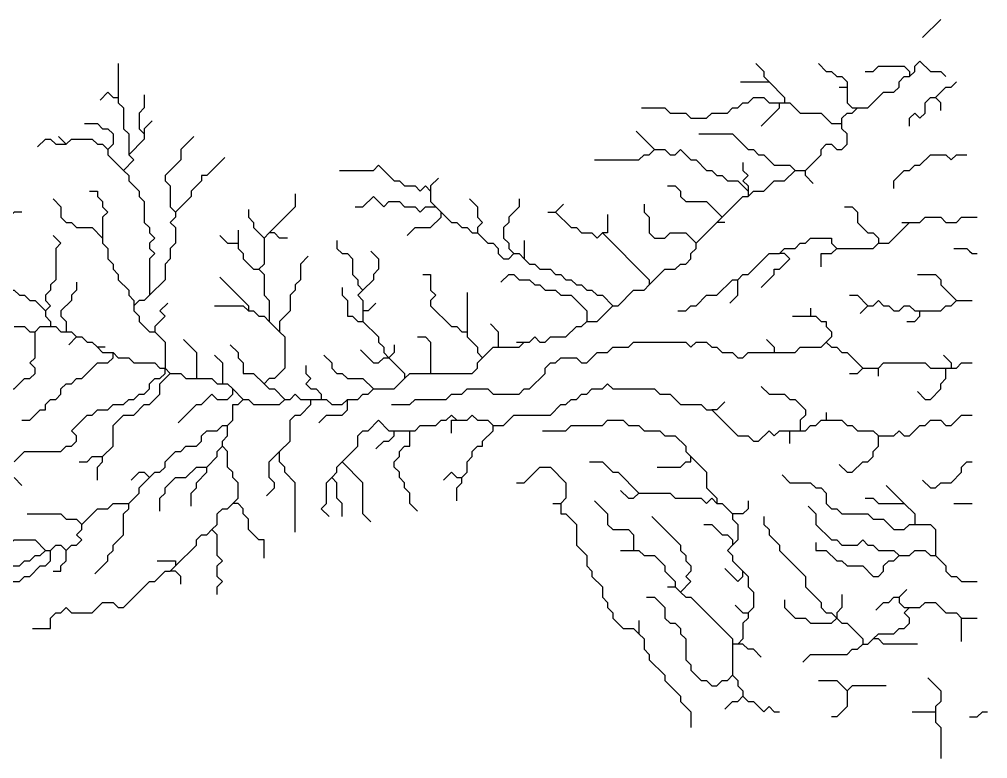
# Model space of a CAD drawing. Header units: inches. Extents: x 75.53 to 79.88, y 10.17 to 13.53.
# Drawn here: x 78.329 to 79.879, y 10.271 to 11.454 of the extents above; entities that cross this region are included whole.
import ezdxf

# ---------------------------------------------------------------- set-up
doc = ezdxf.new("R2010")
doc.units = ezdxf.units.IN
doc.header["$MEASUREMENT"] = 0
doc.layers.add('riv_cauvery', color=7, linetype='Continuous', lineweight=30, true_color=0x00ab36)

msp = doc.modelspace()

# ---------------------------------------------------------------- linework, layer by layer
at = {"layer": 'riv_cauvery'}
for p, q in [((79.775, 11.425), (79.8042, 11.4542)), ((78.4875, 11.3833), (78.4875, 11.3292)), ((79.4833, 11.3542), (79.5292, 11.3542)), ((79.6417, 11.3458), (79.6542, 11.3458)), ((79.5458, 11.3208), (79.5542, 11.3208)), ((79.3167, 11.275), (79.3458, 11.2458)), ((78.3917, 11.2667), (78.4042, 11.2542)), ((79.5708, 11.2125), (79.5875, 11.2125)), ((79.4958, 11.1792), (79.4958, 11.1708)), ((78.9958, 11.1542), (79.0042, 11.1458)), ((79.175, 11.1458), (79.1875, 11.1458)), ((79.2, 11.1583), (79.1875, 11.1458)), ((79.4125, 11.0958), (79.4458, 11.1292)), ((79.4458, 11.1292), (79.4542, 11.1375)), ((79.4583, 11.1292), (79.4458, 11.1292)), ((79.7417, 11.1292), (79.7542, 11.1292)), ((78.6792, 11.1167), (78.6792, 11.0958)), ((78.7292, 11.1125), (78.7208, 11.1042)), ((79.1375, 11.1), (79.1375, 11.0708)), ((79.0458, 11.0167), (79.0458, 10.9542)), ((79.5958, 10.9917), (79.5958, 10.9792)), ((79.675, 10.9833), (79.6875, 10.9958)), ((79.8292, 11.0042), (79.8542, 11.0042)), ((78.8792, 10.9875), (78.8792, 10.9708)), ((79.5667, 10.9792), (79.5958, 10.9792)), ((78.7292, 10.9708), (78.7458, 10.9542)), ((78.4083, 10.9333), (78.4208, 10.9458)), ((78.4667, 10.9292), (78.4542, 10.9292)), ((79.125, 10.9375), (79.1375, 10.9375)), ((78.5625, 10.8958), (78.5708, 10.8875)), ((79.6792, 10.8958), (79.7042, 10.8958)), ((79.7042, 10.8833), (79.7042, 10.8958)), ((79.8125, 10.8958), (79.8208, 10.8958)), ((78.6708, 10.8625), (78.6875, 10.8458)), ((78.7958, 10.8458), (78.8125, 10.8458)), ((79.6208, 10.825), (79.6208, 10.8125)), ((78.9292, 10.7958), (78.9542, 10.7958)), ((79.5625, 10.7958), (79.5792, 10.7958)), ((79.5625, 10.775), (79.5625, 10.7958)), ((79.7167, 10.7083), (79.7458, 10.6792)), ((79.1833, 10.6792), (79.1958, 10.6792)), ((79.825, 10.6792), (79.8542, 10.6792)), ((78.3708, 10.6042), (78.3792, 10.6042)), ((79.2917, 10.6042), (79.3125, 10.6042)), ((78.5708, 10.5708), (78.5792, 10.5792)), ((79.3667, 10.5458), (79.3792, 10.5458)), ((79.3792, 10.5458), (79.3875, 10.5375)), ((79.75, 10.5417), (79.7375, 10.5292)), ((79.8375, 10.4958), (79.8625, 10.4958)), ((79.8375, 10.4583), (79.8375, 10.4958)), ((79.3208, 10.4917), (79.3208, 10.4708)), ((79.4792, 10.4542), (79.4708, 10.4542)), ((79.4708, 10.4542), (79.4708, 10.4042)), ((79.7583, 10.3458), (79.7958, 10.3458))]:
    msp.add_line(p, q, dxfattribs=at)
for points in [[(79.5083, 11.3833), (79.5208, 11.3708), (79.5208, 11.3625), (79.5292, 11.3542)], [(79.6083, 11.3833), (79.6208, 11.3708), (79.6292, 11.3708), (79.6375, 11.3625), (79.6458, 11.3625), (79.6542, 11.3542), (79.6542, 11.3458)], [(79.6833, 11.3708), (79.6958, 11.3708), (79.7042, 11.3792), (79.7458, 11.3792), (79.7542, 11.3708), (79.7542, 11.3625)], [(79.7542, 11.3625), (79.7625, 11.3708), (79.7625, 11.3792), (79.7708, 11.3875), (79.7875, 11.3708), (79.8042, 11.3708), (79.8125, 11.3625)], [(79.6708, 11.3125), (79.6875, 11.3125), (79.7125, 11.3375), (79.7292, 11.3375), (79.7375, 11.3458), (79.7375, 11.3542), (79.7458, 11.3625), (79.7542, 11.3625)], [(79.5292, 11.3542), (79.5542, 11.3292), (79.5542, 11.3208)], [(79.7958, 11.3292), (79.8125, 11.3458), (79.8208, 11.3458), (79.8292, 11.3542)], [(78.4583, 11.325), (78.4708, 11.3375), (78.4792, 11.3292), (78.4875, 11.3292)], [(78.5292, 11.3333), (78.5292, 11.3125), (78.5208, 11.3042), (78.5208, 11.2792), (78.5292, 11.2708)], [(79.6542, 11.3458), (79.6542, 11.3208), (79.6625, 11.3125), (79.6708, 11.3125)], [(78.4875, 11.3292), (78.4875, 11.3208), (78.4958, 11.3125), (78.4958, 11.2792), (78.5042, 11.2708), (78.5042, 11.2375)], [(79.325, 11.3125), (79.3625, 11.3125), (79.3708, 11.3042), (79.3958, 11.3042), (79.4042, 11.2958), (79.4292, 11.2958), (79.4375, 11.3042), (79.4625, 11.3042), (79.4708, 11.3125), (79.4792, 11.3125), (79.4875, 11.3208), (79.4958, 11.3208), (79.5042, 11.3292), (79.5208, 11.3292), (79.5292, 11.3208), (79.5458, 11.3208)], [(79.5167, 11.2833), (79.5458, 11.3125), (79.5458, 11.3208)], [(79.5542, 11.3208), (79.5625, 11.3208), (79.5792, 11.3042), (79.6125, 11.3042), (79.6292, 11.2875), (79.6458, 11.2875)], [(79.7542, 11.2833), (79.7542, 11.2958), (79.7625, 11.3042), (79.7708, 11.2958), (79.7792, 11.3042), (79.7792, 11.3208), (79.7875, 11.3292), (79.7958, 11.3292)], [(79.8042, 11.3083), (79.8042, 11.3208), (79.7958, 11.3292)], [(79.6458, 11.2875), (79.6458, 11.2958), (79.6542, 11.3042), (79.6625, 11.3042), (79.6708, 11.3125)], [(78.4333, 11.2875), (78.4542, 11.2875), (78.4625, 11.2792), (78.4708, 11.2792), (78.4792, 11.2708), (78.4792, 11.2542), (78.4708, 11.2458)], [(78.5417, 11.2917), (78.5292, 11.2792), (78.5292, 11.2708)], [(79.5875, 11.2125), (79.6125, 11.2375), (79.6125, 11.2458), (79.6208, 11.2542), (79.6292, 11.2542), (79.6375, 11.2458), (79.6458, 11.2458), (79.6542, 11.2542), (79.6542, 11.2708), (79.6458, 11.2792), (79.6458, 11.2875)], [(78.5292, 11.2708), (78.5292, 11.2625), (78.5042, 11.2375)], [(79.4167, 11.2708), (79.4708, 11.2708), (79.4958, 11.2458), (79.5042, 11.2458), (79.5125, 11.2375), (79.5208, 11.2375), (79.5375, 11.2208), (79.5625, 11.2208), (79.5708, 11.2125)], [(78.3583, 11.25), (78.3708, 11.2625), (78.3792, 11.2625), (78.3875, 11.2542), (78.4042, 11.2542)], [(78.4042, 11.2542), (78.4125, 11.2625), (78.4458, 11.2625), (78.4542, 11.2542), (78.4625, 11.2542), (78.4708, 11.2458)], [(78.6083, 11.2667), (78.5875, 11.2458), (78.5875, 11.2292), (78.5625, 11.2042), (78.5625, 11.1958), (78.5708, 11.1875), (78.5708, 11.1542), (78.5792, 11.1458)], [(78.4708, 11.2458), (78.4708, 11.2375), (78.4958, 11.2125)], [(78.5042, 11.2375), (78.5125, 11.2292), (78.4958, 11.2125)], [(79.25, 11.2292), (79.3208, 11.2292), (79.3292, 11.2375), (79.3375, 11.2375), (79.3458, 11.2458)], [(79.3458, 11.2458), (79.3625, 11.2458), (79.3708, 11.2375), (79.3792, 11.2375), (79.3875, 11.2458), (79.4042, 11.2292), (79.4125, 11.2292), (79.4292, 11.2125), (79.4375, 11.2125), (79.4458, 11.2042), (79.4542, 11.2042), (79.4625, 11.1958), (79.4792, 11.1958), (79.4958, 11.1792)], [(79.7292, 11.1833), (79.7292, 11.1958), (79.7458, 11.2125), (79.7542, 11.2125), (79.7625, 11.2208), (79.7708, 11.2208), (79.7875, 11.2375), (79.8125, 11.2375), (79.8208, 11.2292), (79.8292, 11.2375), (79.8458, 11.2375)], [(78.6583, 11.2333), (78.6292, 11.2042), (78.6208, 11.2042), (78.6208, 11.1958), (78.6042, 11.1792), (78.6042, 11.1708), (78.5792, 11.1458)], [(79.4875, 11.225), (79.4875, 11.2125), (79.4958, 11.2042), (79.4875, 11.1958), (79.4958, 11.1875), (79.4958, 11.1792)], [(78.4958, 11.2125), (78.5042, 11.2042), (78.5042, 11.1958), (78.5208, 11.1792), (78.5208, 11.1708), (78.5292, 11.1625), (78.5292, 11.1292), (78.5375, 11.1208), (78.5375, 11.1125), (78.5458, 11.1042), (78.5375, 11.0958), (78.5375, 11.0875), (78.5458, 11.0792), (78.5375, 11.0708), (78.5375, 11.0125)], [(78.8417, 11.2125), (78.8958, 11.2125), (78.9042, 11.2208), (78.9292, 11.1958), (78.9375, 11.1958), (78.9458, 11.1875), (78.9625, 11.1875), (78.9708, 11.1792), (78.9792, 11.1875), (78.9875, 11.1792)], [(79.4958, 11.1708), (79.5042, 11.1792), (79.5208, 11.1792), (79.5375, 11.1958), (79.5542, 11.1958), (79.5708, 11.2125)], [(79.6, 11.1917), (79.5875, 11.2042), (79.5875, 11.2125)], [(79, 11.2), (78.9875, 11.1875), (78.9875, 11.1792)], [(78.4417, 11.1792), (78.4542, 11.1792), (78.4542, 11.1708), (78.4625, 11.1625), (78.4625, 11.1542), (78.4708, 11.1458), (78.4625, 11.1375), (78.4625, 11.1042)], [(78.9875, 11.1792), (78.9875, 11.1625), (78.9958, 11.1542)], [(79.3667, 11.1875), (79.3792, 11.1875), (79.3875, 11.1792), (79.3875, 11.1708), (79.3958, 11.1625), (79.4292, 11.1625), (79.4542, 11.1375)], [(78.3833, 11.1667), (78.3958, 11.1542), (78.3958, 11.1375), (78.4042, 11.1292), (78.4125, 11.1292), (78.4208, 11.1208), (78.4458, 11.1208), (78.4625, 11.1042)], [(78.7708, 11.175), (78.7708, 11.1542), (78.7292, 11.1125)], [(78.8667, 11.1542), (78.8792, 11.1542), (78.8958, 11.1708), (78.9125, 11.1542), (78.9208, 11.1625), (78.9375, 11.1625), (78.9458, 11.1542), (78.9625, 11.1542), (78.9708, 11.1458), (78.9792, 11.1542), (78.9958, 11.1542)], [(79.05, 11.1667), (79.0625, 11.1542), (79.0625, 11.1375), (79.0708, 11.1292), (79.0625, 11.1208), (79.0625, 11.1125)], [(79.1292, 11.1667), (79.1292, 11.1542), (79.1125, 11.1375), (79.1125, 11.1292), (79.1042, 11.1208), (79.1042, 11.1042), (79.1125, 11.0958), (79.1125, 11.0875), (79.1208, 11.0792)], [(79.4542, 11.1375), (79.4875, 11.1708), (79.4958, 11.1708)], [(78.3333, 11.1458), (78.3208, 11.1458), (78.3125, 11.1375), (78.3042, 11.1375), (78.2958, 11.1458)], [(78.5792, 11.1458), (78.5792, 11.1375), (78.5708, 11.1292), (78.5792, 11.1208), (78.5792, 11.0958), (78.5708, 11.0875), (78.5708, 11.0708), (78.5625, 11.0625), (78.5625, 11.0375), (78.5375, 11.0125)], [(78.6958, 11.15), (78.6958, 11.1375), (78.7042, 11.1292), (78.7042, 11.1208), (78.7208, 11.1042)], [(78.95, 11.1083), (78.9625, 11.1208), (78.9875, 11.1208), (79.0042, 11.1375), (79.0042, 11.1458)], [(79.0042, 11.1458), (79.0208, 11.1292), (79.0292, 11.1292), (79.0375, 11.1208), (79.0458, 11.1208), (79.0542, 11.1125), (79.0625, 11.1125)], [(79.1875, 11.1458), (79.2125, 11.1208), (79.2208, 11.1208), (79.2292, 11.1125), (79.2458, 11.1125), (79.2542, 11.1042), (79.2625, 11.1125)], [(79.3292, 11.1583), (79.3292, 11.1458), (79.3375, 11.1375), (79.3375, 11.1125), (79.3458, 11.1042), (79.3625, 11.1042), (79.3708, 11.1125), (79.3958, 11.1125), (79.4125, 11.0958)], [(79.65, 11.1542), (79.6625, 11.1542), (79.6708, 11.1458), (79.6708, 11.1292), (79.6875, 11.1125), (79.6958, 11.1125), (79.7042, 11.1042), (79.7042, 11.0958)], [(79.2708, 11.1417), (79.2708, 11.1125), (79.2625, 11.1125)], [(79.7042, 11.0958), (79.7208, 11.0958), (79.7542, 11.1292)], [(79.7542, 11.1292), (79.7708, 11.1292), (79.7792, 11.1375), (79.8042, 11.1375), (79.8125, 11.1292), (79.8292, 11.1292), (79.8375, 11.1375), (79.8625, 11.1375)], [(78.3833, 11.1083), (78.3958, 11.0958), (78.3875, 11.0875), (78.3875, 11.0375), (78.3792, 11.0292), (78.3792, 11.0208), (78.3708, 11.0125), (78.3708, 11.0042), (78.3792, 10.9958), (78.3708, 10.9875)], [(78.4625, 11.1042), (78.4625, 11.0958), (78.4708, 11.0875), (78.4708, 11.0708), (78.4792, 11.0625), (78.4792, 11.0542), (78.4875, 11.0458), (78.4875, 11.0375), (78.5042, 11.0208), (78.5042, 11.0125), (78.5125, 11.0042), (78.5125, 10.9958)], [(78.65, 11.1083), (78.6625, 11.0958), (78.6792, 11.0958)], [(78.7208, 11.1042), (78.7208, 11.0625), (78.7125, 11.0542)], [(78.7583, 11.1042), (78.7458, 11.1042), (78.7375, 11.1125), (78.7292, 11.1125)], [(78.8375, 11.1), (78.8375, 11.0875), (78.8458, 11.0792), (78.8542, 11.0792), (78.8625, 11.0708), (78.8625, 11.0458), (78.8708, 11.0375), (78.8708, 11.0292), (78.8792, 11.0208)], [(79.0625, 11.1125), (79.0792, 11.0958), (79.0875, 11.0958), (79.0958, 11.0875), (79.0958, 11.0792), (79.1042, 11.0708), (79.1125, 11.0708), (79.1208, 11.0792)], [(79.2625, 11.1125), (79.3375, 11.0375), (79.3375, 11.0292)], [(79.5458, 11.0792), (79.5542, 11.0875), (79.5708, 11.0875), (79.5792, 11.0958), (79.5875, 11.0958), (79.5958, 11.1042), (79.6292, 11.1042), (79.6292, 11.0958), (79.6375, 11.0875)], [(78.6792, 11.0958), (78.6792, 11.0875), (78.6875, 11.0792), (78.6875, 11.0708), (78.7042, 11.0542), (78.7125, 11.0542)], [(78.8917, 11.0833), (78.9042, 11.0708), (78.9042, 11.0542), (78.8958, 11.0458), (78.8958, 11.0375), (78.8792, 11.0208)], [(79.3375, 11.0292), (79.3625, 11.0542), (79.3792, 11.0542), (79.3875, 11.0625), (79.3958, 11.0625), (79.4042, 11.0708), (79.4042, 11.0792), (79.4125, 11.0875), (79.4125, 11.0958)], [(79.6125, 11.0583), (79.6125, 11.0792), (79.6292, 11.0792), (79.6375, 11.0875)], [(79.6375, 11.0875), (79.6958, 11.0875), (79.7042, 11.0958)], [(79.825, 11.0875), (79.8458, 11.0875), (79.85, 11.0833), (79.8542, 11.0792), (79.8625, 11.0792)], [(78.7917, 11.075), (78.7792, 11.0625), (78.7792, 11.0375), (78.7708, 11.0292), (78.7708, 11.0208), (78.7625, 11.0125), (78.7625, 10.9875), (78.7458, 10.9708), (78.7458, 10.9542)], [(79.1208, 11.0792), (79.1292, 11.0792), (79.1375, 11.0708)], [(79.1375, 11.0708), (79.1458, 11.0625), (79.1542, 11.0625), (79.1625, 11.0542), (79.1792, 11.0542), (79.1875, 11.0458), (79.1958, 11.0458), (79.2042, 11.0375), (79.2125, 11.0375), (79.2208, 11.0292), (79.2292, 11.0292), (79.2375, 11.0208), (79.2458, 11.0208), (79.2542, 11.0125), (79.2625, 11.0125), (79.2792, 10.9958)], [(79.4792, 11.0375), (79.4875, 11.0458), (79.4958, 11.0458), (79.5292, 11.0792), (79.5458, 11.0792)], [(79.5167, 11.025), (79.5375, 11.0458), (79.5375, 11.0542), (79.5458, 11.0542), (79.5625, 11.0708), (79.5542, 11.0792), (79.5458, 11.0792)], [(78.7125, 11.0542), (78.7208, 11.0458), (78.7208, 11.0125), (78.7292, 11.0042), (78.7292, 10.9708)], [(78.65, 11.0417), (78.6958, 10.9958), (78.6958, 10.9875)], [(78.975, 11.0458), (78.9875, 11.0458), (78.9875, 11.0208), (78.9958, 11.0125), (78.9875, 11.0042), (78.9875, 10.9958), (79.0208, 10.9625), (79.0292, 10.9625), (79.0375, 10.9542), (79.0458, 10.9542)], [(79.1, 11.0333), (79.1125, 11.0458), (79.1208, 11.0458), (79.1292, 11.0375), (79.1458, 11.0375), (79.1542, 11.0292), (79.1625, 11.0292), (79.1708, 11.0208), (79.1875, 11.0208), (79.1958, 11.0125), (79.2125, 11.0125), (79.2375, 10.9875), (79.2375, 10.9708)], [(79.3833, 10.9875), (79.3958, 10.9875), (79.4042, 10.9958), (79.4125, 10.9958), (79.4292, 11.0125), (79.4458, 11.0125), (79.4708, 11.0375), (79.4792, 11.0375)], [(79.4667, 11), (79.4792, 11.0125), (79.4792, 11.0375)], [(79.7667, 11.0458), (79.7958, 11.0458), (79.8042, 11.0375), (79.8042, 11.0292), (79.8292, 11.0042)], [(78.3083, 11.0208), (78.3208, 11.0208), (78.3292, 11.0125), (78.3375, 11.0125), (78.3458, 11.0042), (78.3542, 11.0042), (78.3708, 10.9875)], [(78.4208, 11.0333), (78.4208, 11.0208), (78.4125, 11.0125), (78.4125, 11.0042), (78.3958, 10.9875), (78.3958, 10.9792), (78.4042, 10.9708), (78.4042, 10.9542)], [(78.8458, 11.025), (78.8458, 11.0125), (78.8542, 11.0042), (78.8542, 10.9792), (78.8625, 10.9792), (78.8708, 10.9708), (78.8792, 10.9708)], [(78.8792, 11.0208), (78.8708, 11.0125), (78.8792, 11.0042), (78.8792, 10.9875)], [(79.2792, 10.9958), (79.2875, 10.9958), (79.3125, 11.0208), (79.3292, 11.0208), (79.3375, 11.0292)], [(78.5375, 11.0125), (78.5292, 11.0042), (78.5208, 11.0042), (78.5125, 10.9958)], [(79.6583, 11.0125), (79.6708, 11.0125), (79.6875, 10.9958)], [(78.5125, 10.9958), (78.5125, 10.9875), (78.5208, 10.9792), (78.5208, 10.9708), (78.5375, 10.9542), (78.5458, 10.9542)], [(78.5667, 11), (78.5542, 10.9875), (78.5625, 10.9792), (78.5458, 10.9625), (78.5458, 10.9542)], [(78.6417, 10.9958), (78.6875, 10.9958), (78.6958, 10.9875)], [(78.9, 11), (78.8875, 10.9875), (78.8792, 10.9875)], [(79.2375, 10.9708), (79.2542, 10.9708), (79.2792, 10.9958)], [(79.6875, 10.9958), (79.6958, 10.9958), (79.7042, 11.0042), (79.7125, 10.9958), (79.7208, 10.9958), (79.7292, 10.9875), (79.7375, 10.9875), (79.7458, 10.9958), (79.7542, 10.9958), (79.7625, 10.9875), (79.7708, 10.9875)], [(79.7708, 10.9875), (79.8042, 10.9875), (79.8125, 10.9958), (79.8208, 10.9958), (79.8292, 11.0042)], [(78.3708, 10.9875), (78.3708, 10.9792), (78.3792, 10.9708), (78.3792, 10.9625)], [(78.6958, 10.9875), (78.7042, 10.9875), (78.7125, 10.9792), (78.7208, 10.9792), (78.7292, 10.9708)], [(79.5958, 10.9792), (79.6042, 10.9792), (79.6125, 10.9708), (79.6208, 10.9708), (79.6208, 10.9625), (79.6292, 10.9542), (79.6292, 10.9458), (79.6208, 10.9375)], [(79.75, 10.9708), (79.7625, 10.9708), (79.7708, 10.9792), (79.7708, 10.9875)], [(78.3208, 10.9625), (78.3375, 10.9625), (78.3458, 10.9542), (78.3542, 10.9542)], [(78.3542, 10.9542), (78.3625, 10.9625), (78.3792, 10.9625)], [(78.3792, 10.9625), (78.3875, 10.9625), (78.3958, 10.9542), (78.4042, 10.9542)], [(78.8792, 10.9708), (78.9042, 10.9458), (78.9042, 10.9375), (78.9125, 10.9292), (78.9125, 10.9208), (78.9208, 10.9125)], [(79.0833, 10.9667), (79.0958, 10.9542), (79.0958, 10.9292)], [(79.1375, 10.9375), (79.1458, 10.9375), (79.1542, 10.9458), (79.1625, 10.9375), (79.1708, 10.9375), (79.1792, 10.9458), (79.2042, 10.9458), (79.2208, 10.9625), (79.2292, 10.9625), (79.2375, 10.9708)], [(78.2625, 10.8292), (78.2792, 10.8292), (78.2875, 10.8208), (78.3042, 10.8375), (78.3042, 10.8542), (78.3125, 10.8625), (78.3208, 10.8625), (78.3375, 10.8792), (78.3458, 10.8792), (78.3542, 10.8875), (78.3542, 10.8958), (78.3458, 10.9042), (78.3542, 10.9125), (78.3542, 10.9542)], [(78.4042, 10.9542), (78.4125, 10.9542), (78.4208, 10.9458)], [(78.4208, 10.9458), (78.4292, 10.9458), (78.4375, 10.9375), (78.4458, 10.9375), (78.4542, 10.9292)], [(78.5458, 10.9542), (78.5625, 10.9375), (78.5625, 10.8958)], [(78.7458, 10.9542), (78.7542, 10.9458), (78.7542, 10.8958), (78.7375, 10.8792), (78.7292, 10.8792), (78.7208, 10.8708)], [(78.9667, 10.9458), (78.9792, 10.9458), (78.9875, 10.9375), (78.9875, 10.8875)], [(79.0458, 10.9542), (79.0458, 10.9458), (79.0625, 10.9292), (79.0625, 10.9208), (79.0708, 10.9125)], [(78.4542, 10.9292), (78.4625, 10.9208), (78.4792, 10.9208)], [(78.5917, 10.9417), (78.6125, 10.9208), (78.6125, 10.8792)], [(78.6667, 10.9333), (78.6792, 10.9208), (78.6792, 10.9125), (78.6875, 10.9042), (78.6875, 10.8875), (78.7042, 10.8875), (78.7208, 10.8708)], [(78.9292, 10.9333), (78.9292, 10.9208), (78.9208, 10.9125)], [(78.925, 10.8375), (78.9542, 10.8375), (78.9625, 10.8458), (79.0125, 10.8458), (79.0208, 10.8542), (79.0375, 10.8542), (79.0458, 10.8625), (79.0792, 10.8625), (79.0875, 10.8542), (79.1292, 10.8542), (79.1375, 10.8625), (79.1458, 10.8625), (79.1708, 10.8875), (79.1708, 10.8958), (79.1792, 10.9042), (79.1875, 10.9042), (79.1958, 10.9125), (79.2208, 10.9125), (79.2292, 10.9042), (79.2375, 10.9042), (79.2542, 10.9208), (79.2708, 10.9208), (79.2792, 10.9292), (79.3042, 10.9292), (79.3125, 10.9375), (79.3958, 10.9375), (79.4042, 10.9292), (79.4125, 10.9375), (79.4292, 10.9375), (79.4375, 10.9292), (79.4458, 10.9292), (79.4542, 10.9208), (79.4708, 10.9208), (79.4792, 10.9125), (79.4875, 10.9125), (79.4958, 10.9208), (79.5375, 10.9208)], [(79.0708, 10.9125), (79.0875, 10.9292), (79.0958, 10.9292)], [(79.0958, 10.9292), (79.1292, 10.9292), (79.1375, 10.9375)], [(79.525, 10.9417), (79.5375, 10.9292), (79.5375, 10.9208)], [(79.5375, 10.9208), (79.5708, 10.9208), (79.5792, 10.9292), (79.6125, 10.9292), (79.6208, 10.9375)], [(79.6208, 10.9375), (79.6292, 10.9292), (79.6375, 10.9292), (79.6458, 10.9208), (79.6542, 10.9208), (79.6792, 10.8958)], [(78.3333, 10.8125), (78.3458, 10.8125), (78.3625, 10.8292), (78.3708, 10.8292), (78.3708, 10.8375), (78.3792, 10.8458), (78.3875, 10.8458), (78.3958, 10.8542), (78.3958, 10.8625), (78.4042, 10.8708), (78.4125, 10.8708), (78.4208, 10.8792), (78.4292, 10.8792), (78.4542, 10.9042), (78.4708, 10.9042), (78.4792, 10.9125), (78.4792, 10.9208)], [(78.4792, 10.9208), (78.4875, 10.9125), (78.5042, 10.9125), (78.5125, 10.9042), (78.5458, 10.9042), (78.5542, 10.8958), (78.5625, 10.8958)], [(78.6417, 10.9167), (78.6542, 10.9042), (78.6542, 10.8708)], [(78.8167, 10.9167), (78.8292, 10.9042), (78.8292, 10.8958), (78.8375, 10.8875), (78.8458, 10.8875), (78.8542, 10.8792), (78.8792, 10.8792), (78.8958, 10.8625)], [(78.875, 10.925), (78.8958, 10.9042), (78.9042, 10.9042), (78.9125, 10.9125), (78.9208, 10.9125)], [(78.9208, 10.9125), (78.9458, 10.8875), (78.9458, 10.8792)], [(78.9875, 10.8875), (79.0542, 10.8875), (79.0625, 10.8958), (79.0625, 10.9042), (79.0708, 10.9125)], [(79.8083, 10.9167), (79.8208, 10.9042), (79.8208, 10.8958)], [(78.7875, 10.9), (78.7875, 10.8875), (78.7958, 10.8792), (78.7875, 10.8708), (78.7958, 10.8625), (78.8042, 10.8625), (78.8125, 10.8542), (78.8125, 10.8458)], [(79.7042, 10.8958), (79.7125, 10.9042), (79.7792, 10.9042), (79.7875, 10.8958), (79.8125, 10.8958)], [(79.8208, 10.8958), (79.8292, 10.8958), (79.8375, 10.9042), (79.8542, 10.9042)], [(78.3208, 10.7458), (78.3375, 10.7625), (78.3958, 10.7625), (78.4042, 10.7708), (78.4125, 10.7708), (78.4208, 10.7792), (78.4208, 10.7875), (78.4125, 10.7958), (78.4375, 10.8208), (78.4458, 10.8208), (78.4542, 10.8292), (78.4708, 10.8292), (78.4792, 10.8375), (78.4958, 10.8375), (78.5042, 10.8458), (78.5125, 10.8458), (78.5208, 10.8542), (78.5292, 10.8542), (78.5375, 10.8625), (78.5375, 10.8708), (78.5458, 10.8792), (78.5542, 10.8792), (78.5625, 10.8875), (78.5625, 10.8958)], [(78.4625, 10.7542), (78.4792, 10.7708), (78.4792, 10.8042), (78.4958, 10.8208), (78.5125, 10.8208), (78.5292, 10.8375), (78.5375, 10.8375), (78.5542, 10.8542), (78.5542, 10.8708), (78.5708, 10.8875)], [(78.5708, 10.8875), (78.5875, 10.8875), (78.5958, 10.8792), (78.6125, 10.8792)], [(78.9458, 10.8792), (78.9542, 10.8875), (78.9875, 10.8875)], [(79.6583, 10.8875), (79.6708, 10.8875), (79.6792, 10.8958)], [(79.7667, 10.8583), (79.7792, 10.8458), (79.7875, 10.8458), (79.8042, 10.8625), (79.8042, 10.8708), (79.8125, 10.8792), (79.8125, 10.8958)], [(78.6125, 10.8792), (78.6375, 10.8792), (78.6458, 10.8708), (78.6542, 10.8708)], [(78.6542, 10.8708), (78.6625, 10.8708), (78.6708, 10.8625)], [(78.7208, 10.8708), (78.7292, 10.8625), (78.7375, 10.8625), (78.7542, 10.8458)], [(78.8958, 10.8625), (78.9292, 10.8625), (78.9458, 10.8792)], [(79.0875, 10.8042), (79.1042, 10.8042), (79.1208, 10.8208), (79.1792, 10.8208), (79.1958, 10.8375), (79.2042, 10.8375), (79.2125, 10.8458), (79.2208, 10.8458), (79.2292, 10.8542), (79.2375, 10.8542), (79.2458, 10.8625), (79.2625, 10.8625), (79.2708, 10.8708), (79.2792, 10.8625), (79.3458, 10.8625), (79.3542, 10.8542), (79.3708, 10.8542), (79.3875, 10.8375), (79.4208, 10.8375), (79.4292, 10.8292), (79.4375, 10.8292)], [(79.5167, 10.8667), (79.5292, 10.8542), (79.5542, 10.8542), (79.5625, 10.8458), (79.5708, 10.8458), (79.5875, 10.8292), (79.5875, 10.8208), (79.5792, 10.8125), (79.5792, 10.7958)], [(78.5833, 10.8083), (78.6125, 10.8375), (78.6208, 10.8375), (78.6375, 10.8542), (78.6458, 10.8458), (78.6625, 10.8458), (78.6708, 10.8542), (78.6708, 10.8625)], [(78.7542, 10.8458), (78.7625, 10.8458), (78.7708, 10.8542), (78.7792, 10.8458), (78.7958, 10.8458)], [(78.8542, 10.8458), (78.8708, 10.8458), (78.8792, 10.8542), (78.8875, 10.8542), (78.8958, 10.8625)], [(78.6625, 10.8042), (78.6708, 10.8125), (78.6708, 10.8375), (78.6792, 10.8375), (78.6875, 10.8458)], [(78.6875, 10.8458), (78.6958, 10.8458), (78.7042, 10.8375), (78.7458, 10.8375), (78.7542, 10.8458)], [(78.7458, 10.7625), (78.7625, 10.7792), (78.7625, 10.8125), (78.7708, 10.8208), (78.7792, 10.8208), (78.7958, 10.8375), (78.7958, 10.8458)], [(78.8083, 10.8083), (78.8208, 10.8208), (78.8458, 10.8208), (78.8542, 10.8292), (78.8542, 10.8458)], [(78.8125, 10.8458), (78.8208, 10.8458), (78.8292, 10.8375), (78.8458, 10.8375), (78.8542, 10.8458)], [(79.4583, 10.8417), (79.4458, 10.8292), (79.4375, 10.8292)], [(78.9542, 10.7958), (78.9625, 10.7958), (78.9708, 10.8042), (78.9958, 10.8042), (79.0042, 10.8125), (79.0125, 10.8125), (79.0208, 10.8208), (79.0292, 10.8125)], [(79.0292, 10.8125), (79.0458, 10.8125), (79.0542, 10.8208), (79.0625, 10.8125), (79.0792, 10.8125), (79.0875, 10.8042)], [(79.4375, 10.8292), (79.4792, 10.7875), (79.4958, 10.7875), (79.5042, 10.7792), (79.5125, 10.7792), (79.5292, 10.7958), (79.5375, 10.7875), (79.5458, 10.7958), (79.5625, 10.7958)], [(79.7042, 10.7875), (79.7292, 10.7875), (79.7375, 10.7958), (79.7458, 10.7875), (79.7542, 10.7875), (79.7708, 10.8042), (79.7792, 10.8042), (79.7875, 10.8125), (79.8042, 10.8125), (79.8125, 10.8042), (79.8208, 10.8042), (79.8375, 10.8208), (79.8542, 10.8208)], [(78.5375, 10.7208), (78.5458, 10.7292), (78.5542, 10.7292), (78.5625, 10.7375), (78.5625, 10.7458), (78.5792, 10.7625), (78.5875, 10.7625), (78.5958, 10.7708), (78.6125, 10.7708), (78.6208, 10.7792), (78.6208, 10.7875), (78.6292, 10.7958), (78.6458, 10.7958), (78.6542, 10.8042), (78.6625, 10.8042)], [(78.6542, 10.7708), (78.6542, 10.7792), (78.6625, 10.7875), (78.6625, 10.8042)], [(78.8458, 10.7458), (78.8708, 10.7708), (78.8708, 10.7875), (78.8792, 10.7958), (78.8875, 10.7958), (78.9042, 10.8125), (78.9208, 10.7958), (78.9292, 10.7958)], [(79.0208, 10.7917), (79.0208, 10.8125), (79.0292, 10.8125)], [(79.0375, 10.7208), (79.0458, 10.7292), (79.0458, 10.7458), (79.0542, 10.7542), (79.0542, 10.7625), (79.0625, 10.7708), (79.0708, 10.7708), (79.0708, 10.7792), (79.0875, 10.7958), (79.0875, 10.8042)], [(79.1667, 10.7958), (79.2042, 10.7958), (79.2125, 10.8042), (79.2625, 10.8042), (79.2708, 10.8125), (79.2958, 10.8125), (79.3042, 10.8042), (79.3208, 10.8042), (79.3292, 10.7958), (79.3542, 10.7958), (79.3625, 10.7875), (79.3792, 10.7875), (79.3958, 10.7708), (79.3958, 10.7625), (79.4042, 10.7542)], [(79.5792, 10.7958), (79.5875, 10.7958), (79.5958, 10.8042), (79.6042, 10.8042), (79.6125, 10.8125), (79.6208, 10.8125)], [(79.6208, 10.8125), (79.6458, 10.8125), (79.6542, 10.8042), (79.6625, 10.8042), (79.6708, 10.7958), (79.6958, 10.7958), (79.7042, 10.7875)], [(78.9, 10.7667), (78.9125, 10.7792), (78.9208, 10.7792), (78.9292, 10.7875), (78.9292, 10.7958)], [(78.9667, 10.6667), (78.9542, 10.6792), (78.9542, 10.6958), (78.9458, 10.7042), (78.9458, 10.7125), (78.9375, 10.7208), (78.9375, 10.7292), (78.9292, 10.7375), (78.9292, 10.7458), (78.9375, 10.7542), (78.9375, 10.7625), (78.9458, 10.7708), (78.9542, 10.7708), (78.9542, 10.7958)], [(79.6417, 10.7417), (79.6542, 10.7292), (79.6625, 10.7292), (79.6792, 10.7458), (79.6875, 10.7458), (79.6958, 10.7542), (79.6958, 10.7625), (79.7042, 10.7708), (79.7042, 10.7875)], [(78.6292, 10.7375), (78.6458, 10.7542), (78.6458, 10.7625), (78.6542, 10.7708)], [(78.6708, 10.6792), (78.6792, 10.6875), (78.6792, 10.7125), (78.6708, 10.7208), (78.6708, 10.7292), (78.6625, 10.7375), (78.6625, 10.7625), (78.6542, 10.7708)], [(78.725, 10.6917), (78.7375, 10.7042), (78.7375, 10.7125), (78.7292, 10.7208), (78.7292, 10.7458), (78.7458, 10.7625)], [(78.7708, 10.6333), (78.7708, 10.7125), (78.7542, 10.7292), (78.7542, 10.7375), (78.7458, 10.7458), (78.7458, 10.7625)], [(78.425, 10.7458), (78.4375, 10.7458), (78.4458, 10.7542), (78.4625, 10.7542)], [(78.4542, 10.7167), (78.4542, 10.7375), (78.4625, 10.7458), (78.4625, 10.7542)], [(78.8292, 10.7208), (78.8375, 10.7292), (78.8375, 10.7375), (78.8458, 10.7458)], [(78.8917, 10.65), (78.8792, 10.6625), (78.8792, 10.7125), (78.8458, 10.7458)], [(79.2417, 10.7458), (79.2625, 10.7458), (79.2792, 10.7292), (79.2875, 10.7292), (79.3208, 10.6958)], [(79.35, 10.7375), (79.3875, 10.7375), (79.3958, 10.7458), (79.4042, 10.7458), (79.4042, 10.7542)], [(79.4042, 10.7542), (79.4292, 10.7292), (79.4292, 10.7042), (79.4458, 10.6875), (79.4458, 10.6792)], [(79.775, 10.7167), (79.7875, 10.7042), (79.7958, 10.7042), (79.8042, 10.7125), (79.8208, 10.7125), (79.8375, 10.7292), (79.8375, 10.7375), (79.8458, 10.7458), (79.8542, 10.7458)], [(78.5083, 10.7167), (78.5208, 10.7292), (78.5292, 10.7292), (78.5375, 10.7208)], [(78.5542, 10.6667), (78.5542, 10.6875), (78.5625, 10.6958), (78.5625, 10.7042), (78.5792, 10.7208), (78.5958, 10.7208), (78.6125, 10.7375), (78.6292, 10.7375)], [(78.6042, 10.675), (78.6042, 10.6958), (78.6125, 10.7042), (78.6125, 10.7125), (78.6292, 10.7292), (78.6292, 10.7375)], [(79.0083, 10.7167), (79.0208, 10.7292), (79.0292, 10.7208), (79.0375, 10.7208)], [(79.125, 10.7125), (79.1375, 10.7125), (79.1625, 10.7375), (79.1792, 10.7375), (79.2042, 10.7125), (79.2042, 10.6875), (79.1958, 10.6792)], [(78.3333, 10.7083), (78.3208, 10.7208)], [(78.5042, 10.6792), (78.5208, 10.6958), (78.5208, 10.7042), (78.5375, 10.7208)], [(78.825, 10.6583), (78.8125, 10.6708), (78.8208, 10.6792), (78.8208, 10.7125), (78.8292, 10.7208)], [(78.8458, 10.6583), (78.8458, 10.6792), (78.8375, 10.6875), (78.8375, 10.7125), (78.8292, 10.7208)], [(79.0292, 10.6833), (79.0292, 10.7042), (79.0375, 10.7125), (79.0375, 10.7208)], [(79.55, 10.725), (79.5625, 10.7125), (79.5958, 10.7125), (79.6042, 10.7042), (79.6125, 10.7042), (79.6208, 10.6958), (79.6208, 10.6792), (79.6292, 10.6708), (79.6375, 10.6708), (79.6458, 10.6625), (79.6875, 10.6625), (79.6958, 10.6542), (79.7125, 10.6542), (79.7292, 10.6375), (79.7458, 10.6375), (79.7542, 10.6458), (79.7625, 10.6458)], [(79.2917, 10.7), (79.3042, 10.6875), (79.3125, 10.6875), (79.3208, 10.6958)], [(79.3208, 10.6958), (79.3708, 10.6958), (79.3792, 10.6875), (79.4208, 10.6875), (79.4292, 10.6792), (79.4375, 10.6875), (79.4458, 10.6792)], [(79.25, 10.6833), (79.2708, 10.6625), (79.2708, 10.6458), (79.2792, 10.6375), (79.3042, 10.6375), (79.3125, 10.6292), (79.3125, 10.6042)], [(79.4958, 10.6833), (79.4958, 10.6708), (79.4875, 10.6625), (79.4708, 10.6625)], [(79.6833, 10.6875), (79.6958, 10.6875), (79.7042, 10.6792), (79.7458, 10.6792)], [(78.4292, 10.6458), (78.4542, 10.6708), (78.4708, 10.6708), (78.4792, 10.6792), (78.5042, 10.6792)], [(78.45, 10.5667), (78.4708, 10.5875), (78.4708, 10.5958), (78.4792, 10.6042), (78.4792, 10.6125), (78.4958, 10.6292), (78.4958, 10.6625), (78.5042, 10.6708), (78.5042, 10.6792)], [(78.6375, 10.6375), (78.6458, 10.6458), (78.6458, 10.6625), (78.6542, 10.6708), (78.6625, 10.6708), (78.6708, 10.6792)], [(78.7208, 10.5917), (78.7208, 10.6208), (78.7125, 10.6208), (78.6958, 10.6375), (78.6958, 10.6542), (78.6875, 10.6625), (78.6875, 10.6708), (78.6792, 10.6792), (78.6708, 10.6792)], [(79.1958, 10.6792), (79.1958, 10.6625), (79.2042, 10.6625), (79.2208, 10.6458), (79.2208, 10.6125), (79.2375, 10.5958), (79.2375, 10.5792), (79.2458, 10.5708), (79.2458, 10.5625), (79.2625, 10.5458), (79.2625, 10.5292), (79.2708, 10.5208), (79.2708, 10.5125), (79.2792, 10.5042), (79.2792, 10.4958), (79.2958, 10.4792), (79.3125, 10.4792), (79.3208, 10.4708)], [(79.4458, 10.6792), (79.4542, 10.6792), (79.4708, 10.6625)], [(79.5917, 10.675), (79.6042, 10.6625), (79.6042, 10.6458), (79.6292, 10.6208), (79.6375, 10.6208), (79.6458, 10.6125), (79.6708, 10.6125), (79.6792, 10.6208), (79.6875, 10.6125), (79.6958, 10.6125), (79.7042, 10.6042), (79.7292, 10.6042), (79.7375, 10.5958)], [(79.7458, 10.6792), (79.7625, 10.6625), (79.7625, 10.6458)], [(78.3417, 10.6625), (78.3958, 10.6625), (78.4042, 10.6542), (78.4208, 10.6542), (78.4292, 10.6458)], [(79.3417, 10.6583), (79.3875, 10.6125), (79.3875, 10.6042), (79.3958, 10.5958), (79.3958, 10.5875), (79.4042, 10.5792), (79.4042, 10.5708), (79.3958, 10.5625), (79.4042, 10.5542), (79.3875, 10.5375)], [(79.4708, 10.6625), (79.4708, 10.6542), (79.4792, 10.6458), (79.4792, 10.6208), (79.4708, 10.6125)], [(79.5208, 10.6583), (79.5208, 10.6458), (79.5292, 10.6375), (79.5292, 10.6292), (79.5458, 10.6125), (79.5458, 10.6042), (79.5875, 10.5625), (79.5875, 10.5458), (79.6125, 10.5208), (79.6125, 10.5125), (79.6208, 10.5042), (79.6292, 10.5042), (79.6375, 10.4958)], [(78.4042, 10.6042), (78.4125, 10.6125), (78.4208, 10.6125), (78.4292, 10.6208), (78.4208, 10.6292), (78.4292, 10.6375), (78.4292, 10.6458)], [(78.5792, 10.5792), (78.6125, 10.6125), (78.6125, 10.6208), (78.6208, 10.6292), (78.6292, 10.6292), (78.6375, 10.6375)], [(78.6458, 10.5333), (78.6458, 10.5458), (78.6542, 10.5542), (78.6458, 10.5625), (78.6458, 10.5792), (78.6542, 10.5875), (78.6458, 10.5958), (78.6458, 10.6292), (78.6375, 10.6375)], [(79.425, 10.6458), (79.4375, 10.6458), (79.4542, 10.6292), (79.4625, 10.6292), (79.4708, 10.6208), (79.4708, 10.6125)], [(79.7625, 10.6458), (79.7875, 10.6458), (79.7958, 10.6375), (79.7958, 10.5958)], [(78.3083, 10.6083), (78.3208, 10.6208), (78.3542, 10.6208), (78.3708, 10.6042)], [(78.175, 10.5792), (78.2042, 10.5792), (78.2125, 10.5875), (78.2208, 10.5875), (78.2292, 10.5958), (78.2458, 10.5792), (78.3292, 10.5792), (78.3375, 10.5875), (78.3458, 10.5875), (78.3542, 10.5958), (78.3625, 10.5958), (78.3708, 10.6042)], [(78.2875, 10.5375), (78.2958, 10.5458), (78.3042, 10.5458), (78.3125, 10.5542), (78.3292, 10.5542), (78.3375, 10.5625), (78.3458, 10.5625), (78.3625, 10.5792), (78.3708, 10.5792), (78.3792, 10.5875), (78.3792, 10.6042)], [(78.3792, 10.6042), (78.3875, 10.6125), (78.3958, 10.6125), (78.4042, 10.6042)], [(78.3833, 10.5708), (78.3958, 10.5708), (78.3958, 10.5792), (78.4042, 10.5875), (78.4042, 10.6042)], [(79.3125, 10.6042), (79.3208, 10.6042), (79.3292, 10.5958), (79.3458, 10.5958), (79.3625, 10.5792), (79.3625, 10.5708), (79.3792, 10.5542), (79.3792, 10.5458)], [(79.4708, 10.6125), (79.4625, 10.6042), (79.4708, 10.5958), (79.4708, 10.5875), (79.4875, 10.5708)], [(79.6042, 10.6167), (79.6042, 10.6042), (79.6208, 10.6042), (79.6375, 10.5875), (79.6458, 10.5875), (79.6542, 10.5792), (79.6792, 10.5792), (79.6958, 10.5625), (79.7042, 10.5625), (79.7125, 10.5708), (79.7125, 10.5792), (79.7208, 10.5875), (79.7292, 10.5875), (79.7375, 10.5958)], [(79.7375, 10.5958), (79.7542, 10.5958), (79.7625, 10.6042), (79.7792, 10.6042), (79.7875, 10.5958), (79.7958, 10.5958)], [(78.55, 10.5875), (78.5792, 10.5875), (78.5792, 10.5792)], [(79.7958, 10.5958), (79.8125, 10.5792), (79.8125, 10.5708), (79.8208, 10.5625), (79.8292, 10.5625), (79.8375, 10.5542), (79.8625, 10.5542)], [(79.4583, 10.575), (79.4792, 10.5542), (79.4875, 10.5625), (79.4875, 10.5708)], [(78.35, 10.4792), (78.3792, 10.4792), (78.3792, 10.4958), (78.3875, 10.5042), (78.3958, 10.5042), (78.4042, 10.5125), (78.4125, 10.5042), (78.4458, 10.5042), (78.4625, 10.5208), (78.4792, 10.5208), (78.4875, 10.5125), (78.4958, 10.5125), (78.5375, 10.5542), (78.5458, 10.5542), (78.5625, 10.5708), (78.5708, 10.5708)], [(78.5875, 10.55), (78.5875, 10.5625), (78.5792, 10.5708), (78.5708, 10.5708)], [(79.4875, 10.5708), (79.4958, 10.5625), (79.4958, 10.5458), (79.5042, 10.5375), (79.5042, 10.5125), (79.4958, 10.5042)], [(79.3333, 10.5292), (79.3458, 10.5292), (79.3625, 10.5125), (79.3625, 10.4958), (79.3708, 10.4875), (79.3792, 10.4875), (79.3875, 10.4792), (79.3875, 10.4708), (79.3958, 10.4625), (79.3958, 10.4292), (79.4042, 10.4208), (79.4042, 10.4125), (79.4208, 10.3958), (79.4292, 10.3958), (79.4375, 10.3875), (79.4458, 10.3875), (79.4542, 10.3958), (79.4625, 10.3958), (79.4708, 10.4042)], [(79.3875, 10.5375), (79.3958, 10.5292), (79.4042, 10.5292), (79.4708, 10.4625), (79.4708, 10.4542)], [(79.5542, 10.525), (79.5542, 10.5125), (79.5708, 10.4958), (79.5875, 10.4958), (79.5958, 10.4875), (79.6292, 10.4875), (79.6375, 10.4958)], [(79.6458, 10.5333), (79.6458, 10.5125), (79.6375, 10.5042), (79.6375, 10.4958)], [(79.7, 10.5083), (79.7125, 10.5208), (79.7208, 10.5208), (79.7292, 10.5292), (79.7375, 10.5292)], [(79.7375, 10.5292), (79.7375, 10.5208), (79.7458, 10.5125), (79.7542, 10.5125)], [(79.475, 10.5167), (79.4875, 10.5042), (79.4958, 10.5042)], [(79.6958, 10.4625), (79.7042, 10.4708), (79.7292, 10.4708), (79.7375, 10.4792), (79.7458, 10.4792), (79.7542, 10.4875), (79.7542, 10.4958), (79.7458, 10.5042), (79.7542, 10.5125)], [(79.7542, 10.5125), (79.7708, 10.5125), (79.7792, 10.5208), (79.7958, 10.5208), (79.8125, 10.5042), (79.8292, 10.5042), (79.8375, 10.4958)], [(79.4958, 10.5042), (79.4958, 10.4958), (79.4875, 10.4875), (79.4875, 10.4625), (79.4792, 10.4542)], [(79.6375, 10.4958), (79.6458, 10.4875), (79.6542, 10.4875), (79.6792, 10.4625), (79.6792, 10.4542)], [(79.3208, 10.4708), (79.3292, 10.4625), (79.3292, 10.4458), (79.3375, 10.4375), (79.3375, 10.4292), (79.3625, 10.4042), (79.3625, 10.3958), (79.3875, 10.3708), (79.3875, 10.3625), (79.4042, 10.3458), (79.4042, 10.3208)], [(79.6792, 10.4542), (79.6875, 10.4542), (79.6958, 10.4625)], [(79.7667, 10.4542), (79.7125, 10.4542), (79.7042, 10.4625), (79.6958, 10.4625)], [(79.5167, 10.4333), (79.5042, 10.4458), (79.4958, 10.4458), (79.4875, 10.4542), (79.4792, 10.4542)], [(79.5833, 10.425), (79.5958, 10.4375), (79.6542, 10.4375), (79.6625, 10.4458), (79.6708, 10.4458), (79.6792, 10.4542)], [(79.4708, 10.4042), (79.4792, 10.3958), (79.4792, 10.3875), (79.4875, 10.3792), (79.4875, 10.3708)], [(79.6083, 10.3958), (79.6375, 10.3958), (79.6542, 10.3792)], [(79.7167, 10.3875), (79.6625, 10.3875), (79.6542, 10.3792)], [(79.7833, 10.4), (79.8042, 10.3792), (79.8042, 10.3625), (79.7958, 10.3542), (79.7958, 10.3458)], [(79.4583, 10.35), (79.4708, 10.3625), (79.4792, 10.3625), (79.4875, 10.3708)], [(79.4875, 10.3708), (79.4958, 10.3625), (79.5042, 10.3625), (79.5208, 10.3458), (79.5292, 10.3542), (79.5375, 10.3458), (79.5458, 10.3458)], [(79.6542, 10.3792), (79.6542, 10.3542), (79.6375, 10.3375), (79.6292, 10.3375)], [(79.7958, 10.3458), (79.7958, 10.3292), (79.8042, 10.3208), (79.8042, 10.2708)], [(79.85, 10.3375), (79.8625, 10.3375), (79.8708, 10.3458), (79.8792, 10.3458)]]:
    msp.add_lwpolyline(points, dxfattribs=at)

doc.saveas('drawing.dxf')
